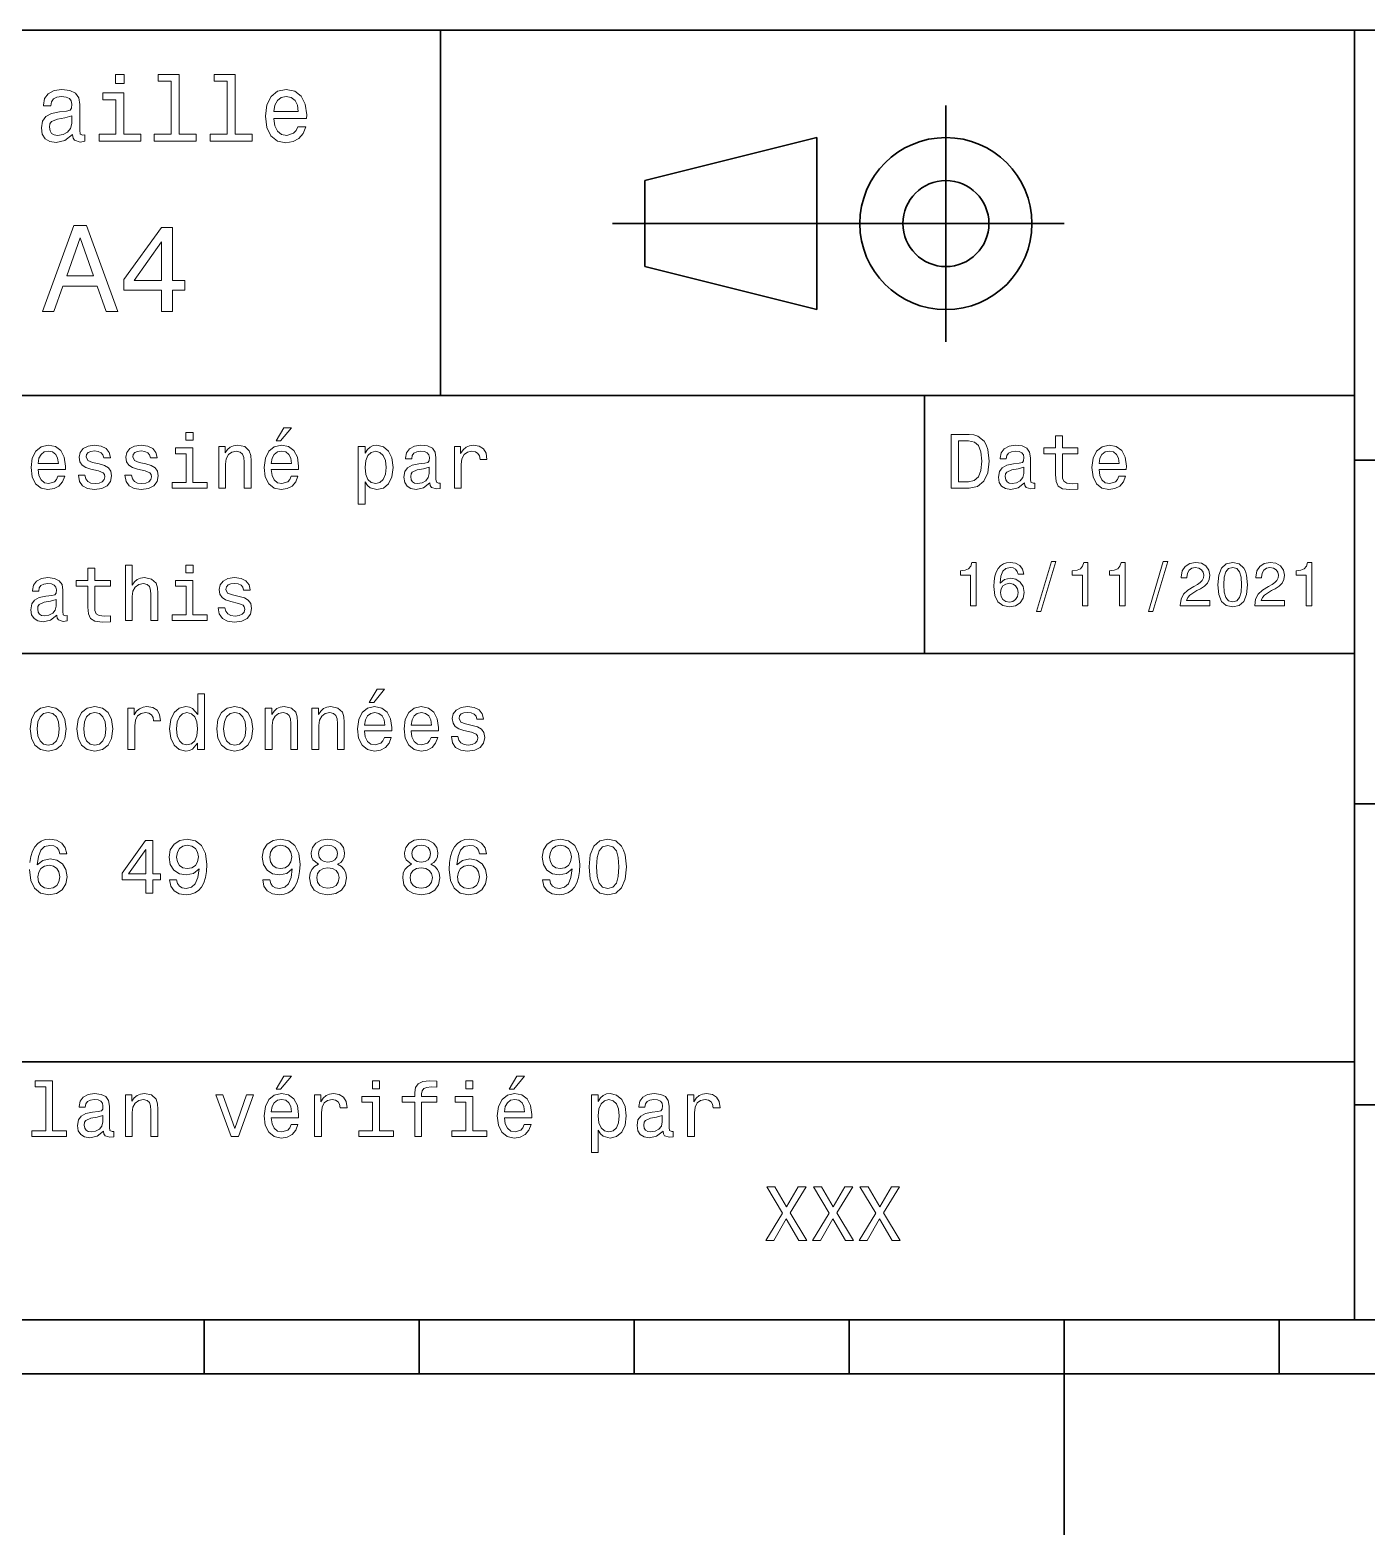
# Model space of a CAD drawing. Extents: x 0 to 297, y 0 to 210.
# Drawn here: x 100.4 to 162.6, y 0 to 70 of the extents above; entities that cross this region are included whole.
import ezdxf

# ---------------------------------------------------------------- set-up
doc = ezdxf.new("R2010")
doc.units = 0

msp = doc.modelspace()

# ---------------------------------------------------------------- linework, layer by layer
at = {"color": 7, "lineweight": 35}
for p, q in [((97, 70), (287, 70)), ((162, 10), (162, 70)), ((127.5, 61), (148.5, 61)), ((97, 53), (162, 53)), ((162, 50), (287, 50)), ((97, 41), (162, 41)), ((162, 34), (287, 34)), ((97, 22), (162, 22)), ((162, 20), (287, 20)), ((10, 10), (287, 10)), ((97, 10), (287, 10)), ((98.5, 7.5), (198.5, 7.5))]:
    msp.add_line(p, q, dxfattribs=at)
at = {"color": 7, "lineweight": 35, "ltscale": 0.425}
msp.add_line((119.5, 53), (119.5, 70), dxfattribs=at)
at = {"color": 7, "lineweight": 35, "ltscale": 0.275}
msp.add_line((143, 55.5), (143, 66.5), dxfattribs=at)
at = {"color": 7, "lineweight": 35, "ltscale": 0.206155}
for p, q in [((129, 63), (137, 65)), ((137, 57), (129, 59))]:
    msp.add_line(p, q, dxfattribs=at)
at = {"color": 7, "lineweight": 35, "ltscale": 0.2}
msp.add_line((137, 65), (137, 57), dxfattribs=at)
at = {"color": 7, "lineweight": 35, "ltscale": 0.1}
msp.add_line((129, 59), (129, 63), dxfattribs=at)
at = {"color": 7, "lineweight": 35, "ltscale": 0.3}
msp.add_line((142, 41), (142, 53), dxfattribs=at)
at = {"color": 7, "lineweight": 35, "ltscale": 0.0625}
for p, q in [((108.5, 10), (108.5, 7.5)), ((118.5, 10), (118.5, 7.5)), ((128.5, 10), (128.5, 7.5)), ((138.5, 10), (138.5, 7.5)), ((158.5, 10), (158.5, 7.5))]:
    msp.add_line(p, q, dxfattribs=at)
at = {"color": 7, "lineweight": 35, "ltscale": 0.25}
msp.add_line((148.5, 10), (148.5, 0), dxfattribs=at)
at = {"color": 7, "lineweight": 13}
for points in [[(104.786743, 67.940918), (104.384727, 67.940918), (104.384727, 67.508644), (104.786743, 67.508644)], [(106.969742, 67.621033), (106.969742, 65.157059), (106.187317, 65.157059), (106.187317, 64.837173), (108.128242, 64.837173), (108.128242, 65.157059), (107.350143, 65.157059), (107.350143, 67.940918), (106.373199, 67.940918), (106.373199, 67.621033)], [(109.572044, 67.621033), (109.572044, 65.157059), (108.789627, 65.157059), (108.789627, 64.837173), (110.730545, 64.837173), (110.730545, 65.157059), (109.952454, 65.157059), (109.952454, 67.940918), (108.975502, 67.940918), (108.975502, 67.621033)], [(102.387611, 65.139771), (102.387611, 65.126801), (102.409225, 64.979828), (102.47406, 64.876076), (102.746399, 64.793945), (102.958214, 64.828529), (102.958214, 65.122475), (102.867432, 65.109505), (102.746399, 65.165703), (102.724785, 65.338615), (102.724785, 66.540344), (102.672913, 66.84726), (102.521614, 67.0634), (102.257927, 67.193085), (101.886169, 67.240631), (101.523056, 67.188759), (101.255043, 67.041786), (101.086456, 66.812675), (101.030258, 66.510086), (101.030258, 66.484146), (101.371758, 66.484146), (101.402016, 66.665703), (101.497116, 66.795387), (101.65274, 66.873199), (101.873199, 66.903458), (102.085014, 66.881844), (102.236313, 66.817001), (102.327087, 66.704605), (102.357346, 66.548988), (102.340057, 66.367432), (102.270897, 66.276657), (102.097984, 66.233429), (101.773773, 66.198845), (101.402016, 66.121033), (101.138329, 65.982704), (100.982712, 65.766571), (100.935158, 65.446686), (100.978386, 65.161385), (101.112389, 64.949562), (101.328529, 64.815559), (101.626801, 64.768013), (102.028816, 64.858788)], [(111.750717, 65.887604), (113.272339, 65.887604), (113.276657, 66.064842), (113.207497, 66.561958), (113.017288, 66.933716), (112.714699, 67.158501), (112.312683, 67.240631), (111.919312, 67.154175), (111.616714, 66.912102), (111.422188, 66.51873), (111.353027, 66), (111.41787, 65.4683), (111.612396, 65.079247), (111.91066, 64.837173), (112.299713, 64.755043), (112.636887, 64.811234), (112.913544, 64.958214), (113.116714, 65.191643), (113.233429, 65.502876), (112.857346, 65.502876), (112.779541, 65.329971), (112.667145, 65.200287), (112.34726, 65.096542), (112.100868, 65.144089), (111.914986, 65.295387), (111.793945, 65.541786), (111.750717, 65.874634)], [(104.773773, 65.157059), (104.773773, 67.080688), (103.796829, 67.080688), (103.796829, 66.756485), (104.393372, 66.756485), (104.393372, 65.157059), (103.615273, 65.157059), (103.615273, 64.837173), (105.560516, 64.837173), (105.560516, 65.157059)], [(111.750717, 66.207489), (111.798271, 66.50576), (111.914986, 66.726219), (112.092216, 66.860229), (112.325653, 66.907776), (112.554756, 66.860229), (112.731987, 66.726219), (112.840057, 66.50576), (112.878967, 66.207489)], [(102.344383, 65.649857), (102.292511, 65.425072), (102.154182, 65.252159), (101.946686, 65.139771), (101.691643, 65.100861), (101.527374, 65.122475), (101.41066, 65.191643), (101.337173, 65.312675), (101.315559, 65.481262), (101.332855, 65.632561), (101.402016, 65.740631), (101.678673, 65.861671), (102.028816, 65.913544), (102.344383, 66.017288)], [(100.982712, 56.9049), (101.51297, 56.9049), (101.933716, 58.080692), (103.530258, 58.080692), (103.951012, 56.9049), (104.492798, 56.9049), (103.028816, 60.910664), (102.440926, 60.910664)], [(102.118156, 58.570606), (102.734871, 60.334293), (103.351585, 58.570606)], [(106.521614, 56.9049), (107.040344, 56.9049), (107.040344, 57.896255), (107.610954, 57.896255), (107.610954, 58.357349), (107.040344, 58.357349), (107.040344, 60.818443), (106.515854, 60.818443), (104.763687, 58.403458), (104.763687, 57.896255), (106.521614, 57.896255)], [(105.247841, 58.357349), (106.521614, 60.149857), (106.521614, 58.357349)], [(107.992798, 51.27702), (107.657784, 51.27702), (107.657784, 50.916786), (107.992798, 50.916786)], [(111.84726, 50.88797), (112.059799, 50.88797), (112.560516, 51.500362), (112.207489, 51.500362)], [(144.080688, 51.190563), (143.248566, 51.190563), (143.248566, 48.690563), (144.080688, 48.690563), (144.473343, 48.769814), (144.765137, 49.011169), (144.945251, 49.40382), (145.010086, 49.940563), (144.952454, 50.488113), (144.880402, 50.70425), (144.779541, 50.877163), (144.487747, 51.111313), (144.296829, 51.168949)], [(148.100861, 50.289986), (148.100861, 49.320965), (148.122482, 49.007565), (148.223343, 48.791428), (148.425079, 48.665348), (148.767288, 48.62212), (149.141937, 48.640129), (149.141937, 48.913906), (148.868149, 48.892292), (148.619598, 48.921112), (148.486313, 49.011169), (148.42868, 49.162464), (148.417862, 49.375), (148.417862, 50.289986), (149.141937, 50.289986), (149.141937, 50.560158), (148.417862, 50.560158), (148.417862, 51.125721), (148.100861, 51.125721), (148.100861, 50.560158), (147.553314, 50.560158), (147.553314, 50.289986)], [(100.784584, 49.565922), (102.052597, 49.565922), (102.056198, 49.713619), (101.998558, 50.127884), (101.840057, 50.437683), (101.587898, 50.625), (101.252884, 50.693443), (100.925072, 50.621399), (100.672913, 50.41967), (100.510803, 50.091862), (100.453171, 49.659584), (100.507202, 49.216499), (100.669312, 48.892292), (100.91787, 48.690563), (101.242073, 48.62212), (101.523056, 48.668949), (101.753601, 48.791428), (101.922913, 48.98595), (102.020172, 49.245319), (101.706772, 49.245319), (101.64193, 49.101227), (101.548271, 48.993156), (101.2817, 48.9067), (101.07637, 48.946327), (100.921471, 49.072407), (100.820602, 49.27774), (100.784584, 49.555115)], [(100.784584, 49.832493), (100.824211, 50.081055), (100.921471, 50.264771), (101.069168, 50.376442), (101.263687, 50.416069), (101.454613, 50.376442), (101.602303, 50.264771), (101.69236, 50.081055), (101.724785, 49.832493)], [(103.623199, 49.818085), (103.317001, 49.890129), (103.090057, 49.972984), (103.014412, 50.142292), (103.036026, 50.261169), (103.111671, 50.347622), (103.234146, 50.401657), (103.41066, 50.423271), (103.579971, 50.401657), (103.713257, 50.336815), (103.799713, 50.239555), (103.835732, 50.109871), (104.145531, 50.109871), (104.145531, 50.117077), (104.091499, 50.351227), (103.943802, 50.534943), (103.713257, 50.650219), (103.41066, 50.693443), (103.104469, 50.650219), (102.881126, 50.531342), (102.740631, 50.354828), (102.697403, 50.131485), (102.729828, 49.915348), (102.830688, 49.76405), (102.996399, 49.655983), (103.237755, 49.580334), (103.590775, 49.493877), (103.806915, 49.40382), (103.864555, 49.331772), (103.886169, 49.223705), (103.853745, 49.09042), (103.767288, 48.989555), (103.626801, 48.924713), (103.439484, 48.903099), (103.241356, 48.924713), (103.09726, 49.000362), (103, 49.122841), (102.960373, 49.292149), (102.654175, 49.292149), (102.704613, 49.003963), (102.852303, 48.795029), (103.086456, 48.668949), (103.41066, 48.62212), (103.749283, 48.668949), (103.997841, 48.795029), (104.149139, 48.996758), (104.203171, 49.259727), (104.163544, 49.486671), (104.051872, 49.641571), (103.868156, 49.742435)], [(105.791786, 49.818085), (105.485588, 49.890129), (105.258644, 49.972984), (105.182999, 50.142292), (105.204613, 50.261169), (105.280258, 50.347622), (105.40274, 50.401657), (105.579254, 50.423271), (105.748558, 50.401657), (105.881844, 50.336815), (105.9683, 50.239555), (106.004326, 50.109871), (106.314117, 50.109871), (106.314117, 50.117077), (106.260086, 50.351227), (106.112396, 50.534943), (105.881844, 50.650219), (105.579254, 50.693443), (105.273056, 50.650219), (105.049713, 50.531342), (104.909225, 50.354828), (104.865997, 50.131485), (104.898415, 49.915348), (104.999283, 49.76405), (105.164986, 49.655983), (105.406342, 49.580334), (105.759369, 49.493877), (105.975502, 49.40382), (106.033142, 49.331772), (106.054756, 49.223705), (106.022339, 49.09042), (105.935883, 48.989555), (105.795387, 48.924713), (105.60807, 48.903099), (105.409943, 48.924713), (105.265854, 49.000362), (105.168587, 49.122841), (105.12896, 49.292149), (104.822769, 49.292149), (104.873199, 49.003963), (105.020897, 48.795029), (105.255043, 48.668949), (105.579254, 48.62212), (105.91787, 48.668949), (106.166428, 48.795029), (106.317726, 48.996758), (106.371758, 49.259727), (106.33213, 49.486671), (106.220459, 49.641571), (106.036743, 49.742435)], [(107.981987, 48.957134), (107.981987, 50.560158), (107.16787, 50.560158), (107.16787, 50.289986), (107.664986, 50.289986), (107.664986, 48.957134), (107.016571, 48.957134), (107.016571, 48.690563), (108.637611, 48.690563), (108.637611, 48.957134)], [(109.181557, 48.690563), (109.498558, 48.690563), (109.498558, 49.807278), (109.530983, 50.063042), (109.635445, 50.250362), (109.797546, 50.365635), (110.013687, 50.408863), (110.1866, 50.372841), (110.29467, 50.275578), (110.348701, 50.113472), (110.366714, 49.897335), (110.366714, 48.690563), (110.683716, 48.690563), (110.683716, 49.962177), (110.669312, 50.217941), (110.604469, 50.430477), (110.39193, 50.625), (110.060516, 50.693443), (109.876801, 50.668228), (109.721901, 50.599785), (109.588615, 50.484512), (109.484146, 50.329613), (109.484146, 50.625), (109.181557, 50.625)], [(111.627518, 49.565922), (112.895531, 49.565922), (112.899132, 49.713619), (112.841499, 50.127884), (112.682999, 50.437683), (112.430832, 50.625), (112.095825, 50.693443), (111.768013, 50.621399), (111.515854, 50.41967), (111.353745, 50.091862), (111.296112, 49.659584), (111.350143, 49.216499), (111.512245, 48.892292), (111.760803, 48.690563), (112.085014, 48.62212), (112.365997, 48.668949), (112.596542, 48.791428), (112.765854, 48.98595), (112.863113, 49.245319), (112.549713, 49.245319), (112.484871, 49.101227), (112.391212, 48.993156), (112.124641, 48.9067), (111.919312, 48.946327), (111.764412, 49.072407), (111.663544, 49.27774), (111.627518, 49.555115)], [(111.627518, 49.832493), (111.667145, 50.081055), (111.764412, 50.264771), (111.912102, 50.376442), (112.106628, 50.416069), (112.297546, 50.376442), (112.445244, 50.264771), (112.535301, 50.081055), (112.567726, 49.832493)], [(115.986313, 50.326012), (115.986313, 50.625), (115.669312, 50.625), (115.669312, 47.941284), (115.986313, 47.941284), (115.986313, 48.98595), (116.097984, 48.816643), (116.22406, 48.704971), (116.541069, 48.62212), (116.843658, 48.690563), (117.081413, 48.895893), (117.236313, 49.2201), (117.293945, 49.659584), (117.236313, 50.095463), (117.081413, 50.41967), (116.843658, 50.621399), (116.541069, 50.693443), (116.368156, 50.671829), (116.220459, 50.603386), (116.094383, 50.488113)], [(116.48703, 48.9067), (116.274498, 48.953533), (116.119598, 49.097622), (116.022339, 49.331772), (115.989914, 49.659584), (116.022339, 49.983791), (116.119598, 50.217941), (116.274498, 50.358429), (116.48703, 50.408863), (116.681557, 50.358429), (116.836456, 50.21434), (116.933716, 49.98019), (116.969742, 49.659584), (116.933716, 49.335377), (116.836456, 49.097622), (116.681557, 48.953533)], [(119.005043, 48.942726), (119.005043, 48.931919), (119.023056, 48.809441), (119.077087, 48.722984), (119.304031, 48.654541), (119.480545, 48.683357), (119.480545, 48.928314), (119.4049, 48.917507), (119.304031, 48.96434), (119.286026, 49.108429), (119.286026, 50.109871), (119.242798, 50.365635), (119.116714, 50.54575), (118.896973, 50.65382), (118.587173, 50.693443), (118.284584, 50.650219), (118.061241, 50.52774), (117.920746, 50.336815), (117.873917, 50.084656), (117.873917, 50.063042), (118.158501, 50.063042), (118.183716, 50.21434), (118.26297, 50.322407), (118.392654, 50.387249), (118.57637, 50.412464), (118.752884, 50.394455), (118.878967, 50.34042), (118.954613, 50.246758), (118.979828, 50.117077), (118.965416, 49.965778), (118.907784, 49.890129), (118.763687, 49.854107), (118.493515, 49.825291), (118.183716, 49.760448), (117.963974, 49.645176), (117.834297, 49.465057), (117.79467, 49.19849), (117.830688, 48.960735), (117.942368, 48.784222), (118.122482, 48.67255), (118.37104, 48.632927), (118.706055, 48.708576)], [(120.143372, 48.690563), (120.460373, 48.690563), (120.460373, 49.796471), (120.492798, 50.063042), (120.590057, 50.253963), (120.748558, 50.369236), (120.961098, 50.408863), (121.119598, 50.383648), (121.238472, 50.3116), (121.310516, 50.189121), (121.335739, 50.023415), (121.656342, 50.023415), (121.613113, 50.315205), (121.49424, 50.524136), (121.296112, 50.650219), (121.02594, 50.693443), (120.842224, 50.664627), (120.683716, 50.592579), (120.543228, 50.4701), (120.431557, 50.304398), (120.431557, 50.625), (120.143372, 50.625)], [(144.055481, 50.891571), (144.329254, 50.837536), (144.516571, 50.671829), (144.628235, 50.376442), (144.664261, 49.940563), (144.624634, 49.519093), (144.51297, 49.223705), (144.322052, 49.047192), (144.055481, 48.989555), (143.583572, 48.989555), (143.583572, 50.891571)], [(146.656342, 48.942726), (146.656342, 48.931919), (146.674347, 48.809441), (146.728394, 48.722984), (146.955338, 48.654541), (147.131851, 48.683357), (147.131851, 48.928314), (147.056198, 48.917507), (146.955338, 48.96434), (146.937317, 49.108429), (146.937317, 50.109871), (146.894089, 50.365635), (146.768005, 50.54575), (146.548264, 50.65382), (146.23848, 50.693443), (145.935883, 50.650219), (145.71254, 50.52774), (145.572052, 50.336815), (145.525223, 50.084656), (145.525223, 50.063042), (145.809799, 50.063042), (145.835022, 50.21434), (145.914261, 50.322407), (146.043945, 50.387249), (146.227661, 50.412464), (146.404175, 50.394455), (146.530258, 50.34042), (146.605911, 50.246758), (146.631119, 50.117077), (146.616714, 49.965778), (146.559082, 49.890129), (146.414978, 49.854107), (146.144806, 49.825291), (145.835022, 49.760448), (145.61528, 49.645176), (145.485596, 49.465057), (145.445969, 49.19849), (145.481995, 48.960735), (145.593658, 48.784222), (145.773773, 48.67255), (146.022339, 48.632927), (146.357346, 48.708576)], [(150.121765, 49.565922), (151.389771, 49.565922), (151.393372, 49.713619), (151.335739, 50.127884), (151.177231, 50.437683), (150.925079, 50.625), (150.590057, 50.693443), (150.262253, 50.621399), (150.010086, 50.41967), (149.847977, 50.091862), (149.790344, 49.659584), (149.844376, 49.216499), (150.006485, 48.892292), (150.255051, 48.690563), (150.579254, 48.62212), (150.860229, 48.668949), (151.090775, 48.791428), (151.260086, 48.98595), (151.357346, 49.245319), (151.043945, 49.245319), (150.979111, 49.101227), (150.885452, 48.993156), (150.618881, 48.9067), (150.413544, 48.946327), (150.258652, 49.072407), (150.157776, 49.27774), (150.121765, 49.555115)], [(150.121765, 49.832493), (150.161377, 50.081055), (150.258652, 50.264771), (150.406342, 50.376442), (150.600861, 50.416069), (150.791794, 50.376442), (150.939484, 50.264771), (151.029541, 50.081055), (151.061966, 49.832493)], [(118.969025, 49.367798), (118.925797, 49.180477), (118.810516, 49.036385), (118.637611, 48.942726), (118.425072, 48.910305), (118.288185, 48.928314), (118.190926, 48.98595), (118.129684, 49.086815), (118.111671, 49.227306), (118.126083, 49.353386), (118.183716, 49.443443), (118.414268, 49.544312), (118.706055, 49.587536), (118.969025, 49.673992)], [(146.620316, 49.367798), (146.577087, 49.180477), (146.461823, 49.036385), (146.28891, 48.942726), (146.07637, 48.910305), (145.939484, 48.928314), (145.842224, 48.98595), (145.780975, 49.086815), (145.76297, 49.227306), (145.777374, 49.353386), (145.835022, 49.443443), (146.065567, 49.544312), (146.357346, 49.587536), (146.620316, 49.673992)], [(103.100861, 44.130402), (103.100861, 43.161381), (103.122482, 42.84798), (103.223343, 42.631844), (103.425072, 42.505764), (103.767288, 42.462536), (104.14193, 42.480545), (104.14193, 42.754322), (103.868156, 42.732708), (103.619598, 42.761528), (103.486313, 42.851585), (103.428673, 43.00288), (103.41787, 43.215416), (103.41787, 44.130402), (104.14193, 44.130402), (104.14193, 44.400574), (103.41787, 44.400574), (103.41787, 44.966137), (103.100861, 44.966137), (103.100861, 44.400574), (102.553314, 44.400574), (102.553314, 44.130402)], [(104.844383, 42.530979), (105.161385, 42.530979), (105.161385, 43.647694), (105.193802, 43.903458), (105.298271, 44.090778), (105.460373, 44.206051), (105.676514, 44.249279), (105.849426, 44.213257), (105.957497, 44.115993), (106.011528, 43.953888), (106.029541, 43.737751), (106.029541, 42.530979), (106.346542, 42.530979), (106.346542, 43.802593), (106.33213, 44.058357), (106.267288, 44.270893), (106.054756, 44.465416), (105.723343, 44.533859), (105.543228, 44.508644), (105.388329, 44.440201), (105.258644, 44.33213), (105.161385, 44.184437), (105.161385, 45.117435), (104.844383, 45.117435)], [(107.992798, 45.117435), (107.657784, 45.117435), (107.657784, 44.757202), (107.992798, 44.757202)], [(144.14122, 43.224785), (144.403458, 43.224785), (144.403458, 45.239193), (144.207504, 45.239193), (144.155624, 45.0634), (144.05188, 44.945248), (143.893372, 44.876083), (143.674362, 44.853027), (143.674362, 44.648415), (144.14122, 44.648415)], [(146.619598, 44.685879), (146.56485, 44.919308), (146.438049, 45.09222), (146.242081, 45.201729), (145.98848, 45.239193), (145.818451, 45.219021), (145.671478, 45.164265), (145.541794, 45.074928), (145.432281, 44.948128), (145.345825, 44.789627), (145.282425, 44.596542), (145.242081, 44.368877), (145.230545, 44.112392), (145.276657, 43.703171), (145.417877, 43.406342), (145.645538, 43.227665), (145.956772, 43.167149), (146.236313, 43.219021), (146.44957, 43.354469), (146.587906, 43.567726), (146.636887, 43.838619), (146.587906, 44.112392), (146.455338, 44.322769), (146.250732, 44.455334), (145.997116, 44.501442), (145.723343, 44.443806), (145.518738, 44.279541), (145.561966, 44.596542), (145.65419, 44.824207), (145.795395, 44.959656), (145.991364, 45.005764), (146.135452, 44.982712), (146.244965, 44.922192), (146.317001, 44.821327), (146.354477, 44.685879)], [(147.213257, 42.956772), (147.412109, 42.956772), (148.109512, 45.279541), (147.907791, 45.279541)], [(149.345825, 43.224785), (149.608078, 43.224785), (149.608078, 45.239193), (149.412109, 45.239193), (149.360229, 45.0634), (149.256485, 44.945248), (149.097992, 44.876083), (148.878967, 44.853027), (148.878967, 44.648415), (149.345825, 44.648415)], [(151.080688, 43.224785), (151.342941, 43.224785), (151.342941, 45.239193), (151.146973, 45.239193), (151.095108, 45.0634), (150.991364, 44.945248), (150.832855, 44.876083), (150.613831, 44.853027), (150.613831, 44.648415), (151.080688, 44.648415)], [(152.417877, 42.956772), (152.616714, 42.956772), (153.314133, 45.279541), (153.112396, 45.279541)], [(153.899139, 43.224785), (155.273773, 43.224785), (155.273773, 43.472622), (154.187317, 43.472622), (154.247849, 43.60807), (154.351593, 43.720463), (154.671478, 43.925072), (154.841507, 44.011528), (155.031708, 44.135448), (155.167145, 44.279541), (155.244965, 44.44957), (155.273773, 44.642651), (155.224792, 44.884727), (155.08934, 45.074928), (154.881851, 45.195965), (154.613831, 45.239193), (154.337173, 45.190201), (154.126801, 45.054756), (153.991364, 44.838619), (153.945251, 44.553314), (153.945251, 44.51297), (154.207504, 44.51297), (154.207504, 44.536022), (154.233429, 44.731991), (154.311249, 44.876083), (154.435165, 44.9683), (154.599426, 45), (154.766571, 44.971184), (154.890488, 44.899136), (154.971191, 44.786743), (155, 44.645535), (154.979828, 44.51297), (154.925079, 44.400578), (154.832855, 44.302593), (154.706055, 44.216141), (154.536026, 44.12392), (154.253601, 43.945248), (154.054764, 43.755043), (153.9366, 43.524498), (153.899139, 43.233429)], [(155.642654, 44.201729), (155.685883, 43.749279), (155.821335, 43.426514), (156.037476, 43.230549), (156.337173, 43.167149), (156.634003, 43.230549), (156.850143, 43.426514), (156.982712, 43.749279), (157.028824, 44.201729), (156.982712, 44.651299), (156.927963, 44.829971), (156.850143, 44.976948), (156.634003, 45.172913), (156.337173, 45.239193), (156.037476, 45.172913), (155.821335, 44.974064), (155.685883, 44.651299)], [(155.919312, 44.201729), (155.942368, 44.550434), (156.01442, 44.801155), (156.144104, 44.948128), (156.337173, 45), (156.527374, 44.948128), (156.657059, 44.801155), (156.729111, 44.550434), (156.752167, 44.201729), (156.729111, 43.850143), (156.657059, 43.599426), (156.527374, 43.45245), (156.337173, 43.403458), (156.144104, 43.45245), (156.01442, 43.599426), (155.942368, 43.850143)], [(157.368881, 43.224785), (158.743515, 43.224785), (158.743515, 43.472622), (157.657059, 43.472622), (157.71759, 43.60807), (157.821335, 43.720463), (158.14122, 43.925072), (158.311249, 44.011528), (158.50145, 44.135448), (158.636887, 44.279541), (158.714706, 44.44957), (158.743515, 44.642651), (158.694534, 44.884727), (158.559082, 45.074928), (158.351593, 45.195965), (158.083572, 45.239193), (157.806915, 45.190201), (157.596542, 45.054756), (157.461105, 44.838619), (157.414993, 44.553314), (157.414993, 44.51297), (157.677231, 44.51297), (157.677231, 44.536022), (157.703171, 44.731991), (157.780991, 44.876083), (157.904907, 44.9683), (158.069168, 45), (158.236313, 44.971184), (158.360229, 44.899136), (158.440918, 44.786743), (158.469742, 44.645535), (158.44957, 44.51297), (158.394821, 44.400578), (158.302597, 44.302593), (158.175797, 44.216141), (158.005768, 44.12392), (157.723343, 43.945248), (157.524506, 43.755043), (157.406342, 43.524498), (157.368881, 43.233429)], [(159.755051, 43.224785), (160.017288, 43.224785), (160.017288, 45.239193), (159.821335, 45.239193), (159.769455, 45.0634), (159.66571, 44.945248), (159.507202, 44.876083), (159.288193, 44.853027), (159.288193, 44.648415), (159.755051, 44.648415)], [(101.656342, 42.783142), (101.656342, 42.772335), (101.674355, 42.649857), (101.728386, 42.5634), (101.95533, 42.494957), (102.131844, 42.523773), (102.131844, 42.76873), (102.056198, 42.757923), (101.95533, 42.804756), (101.937317, 42.948845), (101.937317, 43.950287), (101.894089, 44.206051), (101.768013, 44.386166), (101.548271, 44.494236), (101.238472, 44.533859), (100.935883, 44.490635), (100.71254, 44.368156), (100.572044, 44.177231), (100.525215, 43.925072), (100.525215, 43.903458), (100.809799, 43.903458), (100.835014, 44.054756), (100.914268, 44.162823), (101.043945, 44.227665), (101.227669, 44.25288), (101.404175, 44.234871), (101.530258, 44.180836), (101.605911, 44.087173), (101.631126, 43.957493), (101.616714, 43.806194), (101.559074, 43.730545), (101.414986, 43.694523), (101.144814, 43.665707), (100.835014, 43.600864), (100.615273, 43.485592), (100.485588, 43.305473), (100.445969, 43.038906), (100.481987, 42.801151), (100.593658, 42.624638), (100.773773, 42.512966), (101.022331, 42.473343), (101.357346, 42.548992)], [(107.981987, 42.79755), (107.981987, 44.400574), (107.16787, 44.400574), (107.16787, 44.130402), (107.664986, 44.130402), (107.664986, 42.79755), (107.016571, 42.79755), (107.016571, 42.530979), (108.637611, 42.530979), (108.637611, 42.79755)], [(110.12896, 43.658501), (109.822769, 43.730545), (109.595825, 43.8134), (109.520172, 43.982708), (109.541786, 44.101585), (109.617432, 44.188038), (109.739914, 44.242073), (109.916428, 44.263687), (110.085732, 44.242073), (110.219017, 44.177231), (110.305473, 44.079971), (110.341499, 43.950287), (110.651299, 43.950287), (110.651299, 43.957493), (110.59726, 44.191643), (110.44957, 44.375359), (110.219017, 44.490635), (109.916428, 44.533859), (109.610229, 44.490635), (109.386887, 44.371758), (109.246399, 44.195244), (109.203171, 43.971901), (109.235588, 43.755764), (109.336456, 43.604465), (109.502159, 43.496399), (109.743515, 43.42075), (110.096542, 43.334293), (110.312683, 43.244236), (110.370316, 43.172188), (110.39193, 43.064121), (110.359512, 42.930836), (110.273056, 42.829971), (110.132568, 42.765129), (109.945244, 42.743515), (109.747116, 42.765129), (109.603027, 42.840778), (109.505768, 42.963257), (109.466141, 43.132565), (109.159943, 43.132565), (109.210373, 42.844379), (109.35807, 42.635445), (109.592216, 42.509365), (109.916428, 42.462536), (110.255043, 42.509365), (110.503601, 42.635445), (110.6549, 42.837173), (110.708931, 43.100143), (110.669312, 43.327087), (110.55764, 43.481987), (110.373917, 43.582851)], [(146.357361, 43.835735), (146.325653, 43.654179), (146.244965, 43.51585), (146.11528, 43.423634), (145.953888, 43.394814), (145.783859, 43.423634), (145.65419, 43.51297), (145.570602, 43.651299), (145.544678, 43.832855), (145.573486, 44.011528), (145.65419, 44.146976), (145.786743, 44.233429), (145.965424, 44.265129), (146.121048, 44.233429), (146.244965, 44.149857), (146.325653, 44.014412)], [(101.620316, 43.208214), (101.577087, 43.020893), (101.461815, 42.876801), (101.288902, 42.783142), (101.07637, 42.750721), (100.939484, 42.76873), (100.842216, 42.826366), (100.780983, 42.927231), (100.76297, 43.067722), (100.777374, 43.193802), (100.835014, 43.283859), (101.065559, 43.384727), (101.357346, 43.427952), (101.620316, 43.514408)], [(116.184441, 38.728386), (116.396973, 38.728386), (116.897697, 39.340778), (116.54467, 39.340778)], [(100.413544, 37.496399), (100.471184, 37.056915), (100.636887, 36.732708), (100.899857, 36.530979), (101.252884, 36.462536), (101.602303, 36.530979), (101.865273, 36.729107), (102.030983, 37.053314), (102.092216, 37.496399), (102.030983, 37.935879), (101.865273, 38.263687), (101.602303, 38.461815), (101.252884, 38.533859), (100.899857, 38.461815), (100.636887, 38.260086), (100.471184, 37.935879)], [(102.58213, 37.496399), (102.639771, 37.056915), (102.805473, 36.732708), (103.068443, 36.530979), (103.421471, 36.462536), (103.770897, 36.530979), (104.033859, 36.729107), (104.19957, 37.053314), (104.260803, 37.496399), (104.19957, 37.935879), (104.033859, 38.263687), (103.770897, 38.461815), (103.421471, 38.533859), (103.068443, 38.461815), (102.805473, 38.260086), (102.639771, 37.935879)], [(104.963257, 36.530979), (105.280258, 36.530979), (105.280258, 37.636887), (105.312683, 37.903458), (105.409943, 38.094379), (105.568443, 38.209652), (105.780983, 38.249279), (105.939484, 38.224064), (106.058357, 38.152016), (106.130402, 38.029537), (106.155617, 37.863831), (106.476227, 37.863831), (106.432999, 38.155621), (106.314117, 38.364552), (106.115997, 38.490635), (105.845825, 38.533859), (105.662102, 38.505043), (105.503601, 38.432995), (105.363113, 38.310516), (105.251442, 38.144814), (105.251442, 38.465416), (104.963257, 38.465416)], [(108.201729, 36.829971), (108.201729, 36.530979), (108.51873, 36.530979), (108.51873, 39.117435), (108.20533, 39.117435), (108.20533, 38.170029), (107.963974, 38.443802), (107.816284, 38.508644), (107.646973, 38.533859), (107.340775, 38.461815), (107.103027, 38.260086), (106.948128, 37.935879), (106.894089, 37.5), (106.948128, 37.064121), (107.103027, 36.736309), (107.340775, 36.530979), (107.646973, 36.462536), (107.816284, 36.487751), (107.967575, 36.552593)], [(109.087898, 37.496399), (109.145531, 37.056915), (109.311241, 36.732708), (109.574203, 36.530979), (109.927231, 36.462536), (110.276657, 36.530979), (110.539627, 36.729107), (110.70533, 37.053314), (110.766571, 37.496399), (110.70533, 37.935879), (110.539627, 38.263687), (110.276657, 38.461815), (109.927231, 38.533859), (109.574203, 38.461815), (109.311241, 38.260086), (109.145531, 37.935879)], [(111.350143, 36.530979), (111.667145, 36.530979), (111.667145, 37.647694), (111.69957, 37.903458), (111.804031, 38.090778), (111.966141, 38.206051), (112.182274, 38.249279), (112.355186, 38.213257), (112.463257, 38.115993), (112.517288, 37.953888), (112.535301, 37.737751), (112.535301, 36.530979), (112.852303, 36.530979), (112.852303, 37.802593), (112.837898, 38.058357), (112.773056, 38.270893), (112.560516, 38.465416), (112.229103, 38.533859), (112.045387, 38.508644), (111.890488, 38.440201), (111.757202, 38.324928), (111.65274, 38.170029), (111.65274, 38.465416), (111.350143, 38.465416)], [(113.51873, 36.530979), (113.835732, 36.530979), (113.835732, 37.647694), (113.868156, 37.903458), (113.972626, 38.090778), (114.134727, 38.206051), (114.350861, 38.249279), (114.523773, 38.213257), (114.631844, 38.115993), (114.685883, 37.953888), (114.703888, 37.737751), (114.703888, 36.530979), (115.020889, 36.530979), (115.020889, 37.802593), (115.006485, 38.058357), (114.941643, 38.270893), (114.729111, 38.465416), (114.39769, 38.533859), (114.213974, 38.508644), (114.059082, 38.440201), (113.925789, 38.324928), (113.821327, 38.170029), (113.821327, 38.465416), (113.51873, 38.465416)], [(115.964699, 37.406338), (117.232712, 37.406338), (117.236313, 37.554035), (117.178673, 37.9683), (117.020172, 38.278099), (116.768013, 38.465416), (116.432999, 38.533859), (116.105186, 38.461815), (115.853027, 38.260086), (115.690918, 37.932278), (115.633286, 37.5), (115.687317, 37.056915), (115.849426, 36.732708), (116.097984, 36.530979), (116.422188, 36.462536), (116.703171, 36.509365), (116.933716, 36.631844), (117.103027, 36.826366), (117.200287, 37.085735), (116.886887, 37.085735), (116.822044, 36.941643), (116.728386, 36.833572), (116.461815, 36.747116), (116.256485, 36.786743), (116.101585, 36.912823), (116.000717, 37.118156), (115.964699, 37.395531)], [(118.133286, 37.406338), (119.401299, 37.406338), (119.4049, 37.554035), (119.34726, 37.9683), (119.188766, 38.278099), (118.9366, 38.465416), (118.601585, 38.533859), (118.273773, 38.461815), (118.021614, 38.260086), (117.859512, 37.932278), (117.801872, 37.5), (117.855911, 37.056915), (118.018013, 36.732708), (118.266571, 36.530979), (118.590775, 36.462536), (118.871758, 36.509365), (119.10231, 36.631844), (119.271614, 36.826366), (119.368881, 37.085735), (119.055481, 37.085735), (118.990631, 36.941643), (118.896973, 36.833572), (118.630402, 36.747116), (118.425072, 36.786743), (118.270172, 36.912823), (118.169312, 37.118156), (118.133286, 37.395531)], [(120.971901, 37.658501), (120.66571, 37.730545), (120.438766, 37.8134), (120.363113, 37.982708), (120.384727, 38.101585), (120.460373, 38.188038), (120.582855, 38.242073), (120.759369, 38.263687), (120.92868, 38.242073), (121.061966, 38.177231), (121.148415, 38.079971), (121.184441, 37.950287), (121.49424, 37.950287), (121.49424, 37.957493), (121.440201, 38.191643), (121.292511, 38.375359), (121.061966, 38.490635), (120.759369, 38.533859), (120.453171, 38.490635), (120.229828, 38.371758), (120.08934, 38.195244), (120.046112, 37.971901), (120.078529, 37.755764), (120.179398, 37.604465), (120.3451, 37.496399), (120.586456, 37.42075), (120.939484, 37.334293), (121.155624, 37.244236), (121.213257, 37.172188), (121.234871, 37.064121), (121.202454, 36.930836), (121.115997, 36.829971), (120.97551, 36.765129), (120.788185, 36.743515), (120.590057, 36.765129), (120.445969, 36.840778), (120.348709, 36.963257), (120.309082, 37.132565), (120.002884, 37.132565), (120.053314, 36.844379), (120.201012, 36.635445), (120.435158, 36.509365), (120.759369, 36.462536), (121.097984, 36.509365), (121.346542, 36.635445), (121.497841, 36.837173), (121.551872, 37.100143), (121.512253, 37.327087), (121.400574, 37.481987), (121.216858, 37.582851)], [(100.737755, 37.5), (100.770172, 37.824207), (100.87104, 38.058357), (101.033142, 38.20245), (101.252884, 38.25288), (101.469017, 38.20245), (101.631126, 38.061958), (101.731987, 37.824207), (101.768013, 37.5), (101.731987, 37.172188), (101.631126, 36.934437), (101.469017, 36.790344), (101.252884, 36.743515), (101.033142, 36.790344), (100.87104, 36.934437), (100.770172, 37.172188)], [(102.906342, 37.5), (102.938759, 37.824207), (103.039627, 38.058357), (103.201729, 38.20245), (103.421471, 38.25288), (103.637611, 38.20245), (103.799713, 38.061958), (103.900574, 37.824207), (103.9366, 37.5), (103.900574, 37.172188), (103.799713, 36.934437), (103.637611, 36.790344), (103.421471, 36.743515), (103.201729, 36.790344), (103.039627, 36.934437), (102.938759, 37.172188)], [(107.701012, 38.249279), (107.909943, 38.198845), (108.068443, 38.058357), (108.162102, 37.824207), (108.198128, 37.5), (108.162102, 37.172188), (108.068443, 36.938038), (107.909943, 36.793949), (107.701012, 36.747116), (107.502884, 36.793949), (107.351585, 36.938038), (107.250717, 37.175793), (107.2183, 37.5), (107.250717, 37.820606), (107.351585, 38.054756), (107.502884, 38.198845)], [(109.412102, 37.5), (109.444527, 37.824207), (109.545387, 38.058357), (109.707489, 38.20245), (109.927231, 38.25288), (110.143372, 38.20245), (110.305473, 38.061958), (110.406342, 37.824207), (110.44236, 37.5), (110.406342, 37.172188), (110.305473, 36.934437), (110.143372, 36.790344), (109.927231, 36.743515), (109.707489, 36.790344), (109.545387, 36.934437), (109.444527, 37.172188)], [(115.964699, 37.672909), (116.004318, 37.921471), (116.101585, 38.105186), (116.249283, 38.216858), (116.443802, 38.256485), (116.634727, 38.216858), (116.782425, 38.105186), (116.872482, 37.921471), (116.9049, 37.672909)], [(118.133286, 37.672909), (118.172913, 37.921471), (118.270172, 38.105186), (118.41787, 38.216858), (118.612396, 38.256485), (118.803314, 38.216858), (118.951012, 38.105186), (119.041069, 37.921471), (119.073486, 37.672909)], [(105.788185, 29.850143), (106.112396, 29.850143), (106.112396, 30.46974), (106.469025, 30.46974), (106.469025, 30.757925), (106.112396, 30.757925), (106.112396, 32.296108), (105.784584, 32.296108), (104.689484, 30.786743), (104.689484, 30.46974), (105.788185, 30.46974)], [(106.894089, 30.46974), (106.948128, 30.185158), (107.103027, 29.965418), (107.347984, 29.828529), (107.672188, 29.778097), (107.884727, 29.803314), (108.075645, 29.868155), (108.237755, 29.979826), (108.374641, 30.138329), (108.482712, 30.336454), (108.561958, 30.581411), (108.608788, 30.862391), (108.626801, 31.1866), (108.565559, 31.694523), (108.389053, 32.065559), (108.10807, 32.288902), (107.722626, 32.368156), (107.369598, 32.303314), (107.103027, 32.130402), (106.930115, 31.863832), (106.872482, 31.528818), (106.930115, 31.182997), (107.099426, 30.920029), (107.351585, 30.754322), (107.672188, 30.700287), (108.010803, 30.768732), (108.266571, 30.977665), (108.208931, 30.577808), (108.093658, 30.293226), (107.917145, 30.123919), (107.675797, 30.069883), (107.488472, 30.0951), (107.351585, 30.174351), (107.261528, 30.300432), (107.225502, 30.46974)], [(111.23127, 30.46974), (111.285301, 30.185158), (111.440201, 29.965418), (111.685158, 29.828529), (112.009369, 29.778097), (112.221901, 29.803314), (112.412827, 29.868155), (112.574928, 29.979826), (112.711815, 30.138329), (112.819885, 30.336454), (112.899132, 30.581411), (112.945969, 30.862391), (112.963974, 31.1866), (112.90274, 31.694523), (112.726227, 32.065559), (112.445244, 32.288902), (112.059799, 32.368156), (111.706772, 32.303314), (111.440201, 32.130402), (111.267288, 31.863832), (111.209656, 31.528818), (111.267288, 31.182997), (111.4366, 30.920029), (111.688759, 30.754322), (112.009369, 30.700287), (112.347984, 30.768732), (112.603745, 30.977665), (112.546112, 30.577808), (112.430832, 30.293226), (112.254318, 30.123919), (112.01297, 30.069883), (111.825645, 30.0951), (111.688759, 30.174351), (111.598701, 30.300432), (111.562683, 30.46974)], [(113.817726, 31.197405), (113.634003, 31.09654), (113.507927, 30.956051), (113.428673, 30.779539), (113.403458, 30.567001), (113.461098, 30.246397), (113.626801, 29.997837), (113.896973, 29.839336), (114.264404, 29.778097), (114.628242, 29.839336), (114.898415, 29.997837), (115.064117, 30.246397), (115.125359, 30.567001), (115.096542, 30.779539), (115.020889, 30.956051), (114.891212, 31.09654), (114.71109, 31.197405), (114.855186, 31.283861), (114.956055, 31.402737), (115.017288, 31.546829), (115.038902, 31.723343), (114.98127, 31.979107), (114.829971, 32.184437), (114.585014, 32.317722), (114.264404, 32.368156), (113.940201, 32.317722), (113.695244, 32.184437), (113.540344, 31.979107), (113.486313, 31.723343), (113.504318, 31.546829), (113.565559, 31.402737)], [(118.1549, 31.197405), (117.971184, 31.09654), (117.8451, 30.956051), (117.765854, 30.779539), (117.740631, 30.567001), (117.798271, 30.246397), (117.963974, 29.997837), (118.234146, 29.839336), (118.601585, 29.778097), (118.965416, 29.839336), (119.235596, 29.997837), (119.401299, 30.246397), (119.46254, 30.567001), (119.433716, 30.779539), (119.35807, 30.956051), (119.228386, 31.09654), (119.048271, 31.197405), (119.192368, 31.283861), (119.293228, 31.402737), (119.354469, 31.546829), (119.376083, 31.723343), (119.318443, 31.979107), (119.167145, 32.184437), (118.922195, 32.317722), (118.601585, 32.368156), (118.277374, 32.317722), (118.032425, 32.184437), (117.877525, 31.979107), (117.823486, 31.723343), (117.841499, 31.546829), (117.90274, 31.402737)], [(121.634727, 31.676512), (121.566284, 31.9683), (121.407784, 32.184437), (121.162827, 32.321323), (120.845825, 32.368156), (120.633286, 32.342937), (120.44957, 32.274494), (120.287468, 32.162823), (120.150574, 32.004322), (120.042511, 31.806194), (119.963257, 31.56484), (119.912827, 31.280258), (119.898415, 30.959654), (119.956055, 30.448126), (120.132568, 30.077089), (120.417145, 29.853746), (120.806198, 29.778097), (121.155624, 29.842939), (121.422195, 30.012247), (121.5951, 30.278818), (121.656342, 30.617435), (121.5951, 30.959654), (121.429398, 31.222622), (121.17363, 31.388329), (120.856628, 31.445965), (120.514412, 31.373919), (120.258652, 31.168587), (120.312683, 31.56484), (120.427956, 31.849422), (120.604469, 32.01873), (120.849426, 32.076366), (121.029541, 32.04755), (121.166428, 31.971901), (121.256485, 31.845821), (121.303314, 31.676512)], [(124.242798, 30.46974), (124.296829, 30.185158), (124.451736, 29.965418), (124.696686, 29.828529), (125.020897, 29.778097), (125.233429, 29.803314), (125.424355, 29.868155), (125.586456, 29.979826), (125.723343, 30.138329), (125.831413, 30.336454), (125.910667, 30.581411), (125.957497, 30.862391), (125.97551, 31.1866), (125.914268, 31.694523), (125.737755, 32.065559), (125.456772, 32.288902), (125.071327, 32.368156), (124.718307, 32.303314), (124.451736, 32.130402), (124.278824, 31.863832), (124.221184, 31.528818), (124.278824, 31.182997), (124.448128, 30.920029), (124.700287, 30.754322), (125.020897, 30.700287), (125.359512, 30.768732), (125.61528, 30.977665), (125.55764, 30.577808), (125.442368, 30.293226), (125.265854, 30.123919), (125.024498, 30.069883), (124.837181, 30.0951), (124.700287, 30.174351), (124.610229, 30.300432), (124.574211, 30.46974)], [(126.407784, 31.071325), (126.461823, 30.505762), (126.631126, 30.102304), (126.901299, 29.857347), (127.27594, 29.778097), (127.64698, 29.857347), (127.917152, 30.102304), (128.082855, 30.505762), (128.140488, 31.071325), (128.082855, 31.633286), (128.01442, 31.856628), (127.917152, 32.040344), (127.64698, 32.285301), (127.27594, 32.368156), (126.901299, 32.285301), (126.631126, 32.036743), (126.461823, 31.633286)], [(104.992073, 30.757925), (105.788185, 31.878241), (105.788185, 30.757925)], [(107.221901, 31.532419), (107.257927, 31.755764), (107.358788, 31.932276), (107.517288, 32.043949), (107.722626, 32.083572), (107.935158, 32.043949), (108.09726, 31.932276), (108.198128, 31.759365), (108.237755, 31.536022), (108.198128, 31.309076), (108.09726, 31.139769), (107.931557, 31.035301), (107.711815, 30.999279), (107.513687, 31.035301), (107.358788, 31.139769), (107.257927, 31.305475)], [(111.559074, 31.532419), (111.5951, 31.755764), (111.695969, 31.932276), (111.854469, 32.043949), (112.059799, 32.083572), (112.272331, 32.043949), (112.434441, 31.932276), (112.535301, 31.759365), (112.574928, 31.536022), (112.535301, 31.309076), (112.434441, 31.139769), (112.26873, 31.035301), (112.048988, 30.999279), (111.850861, 31.035301), (111.695969, 31.139769), (111.5951, 31.305475)], [(113.828529, 31.694523), (113.857346, 31.853025), (113.943802, 31.975504), (114.080688, 32.051151), (114.264404, 32.079971), (114.444527, 32.051151), (114.581413, 31.975504), (114.66787, 31.853025), (114.700287, 31.694523), (114.66787, 31.532419), (114.581413, 31.40634), (114.444527, 31.323486), (114.264404, 31.298271), (114.080688, 31.327089), (113.943802, 31.40634), (113.857346, 31.532419)], [(118.16571, 31.694523), (118.194527, 31.853025), (118.280983, 31.975504), (118.41787, 32.051151), (118.601585, 32.079971), (118.7817, 32.051151), (118.918587, 31.975504), (119.005043, 31.853025), (119.03746, 31.694523), (119.005043, 31.532419), (118.918587, 31.40634), (118.7817, 31.323486), (118.601585, 31.298271), (118.41787, 31.327089), (118.280983, 31.40634), (118.194527, 31.532419)], [(124.57061, 31.532419), (124.606628, 31.755764), (124.707497, 31.932276), (124.865997, 32.043949), (125.071327, 32.083572), (125.283867, 32.043949), (125.445969, 31.932276), (125.546829, 31.759365), (125.586456, 31.536022), (125.546829, 31.309076), (125.445969, 31.139769), (125.280258, 31.035301), (125.060524, 30.999279), (124.862396, 31.035301), (124.707497, 31.139769), (124.606628, 31.305475)], [(126.753609, 31.071325), (126.782425, 31.507204), (126.872482, 31.820604), (127.034584, 32.004322), (127.27594, 32.069164), (127.513695, 32.004322), (127.675797, 31.820604), (127.765854, 31.507204), (127.79467, 31.071325), (127.765854, 30.631844), (127.675797, 30.318443), (127.513695, 30.134726), (127.27594, 30.073486), (127.034584, 30.134726), (126.872482, 30.318443), (126.782425, 30.631844)], [(101.789627, 30.613832), (101.75, 30.386887), (101.649132, 30.213976), (101.48703, 30.098703), (101.285301, 30.062679), (101.072769, 30.098703), (100.91066, 30.210375), (100.806198, 30.383286), (100.773773, 30.610229), (100.809799, 30.833572), (100.91066, 31.002882), (101.07637, 31.11095), (101.299713, 31.150576), (101.49424, 31.11095), (101.649132, 31.006483), (101.75, 30.837175)], [(113.749283, 30.574207), (113.7817, 30.765129), (113.886169, 30.909222), (114.048271, 31.002882), (114.264404, 31.035301), (114.476944, 31.002882), (114.639046, 30.909222), (114.743515, 30.765129), (114.779541, 30.574207), (114.743515, 30.368876), (114.639046, 30.213976), (114.476944, 30.113111), (114.264404, 30.08069), (114.048271, 30.113111), (113.886169, 30.213976), (113.7817, 30.368876)], [(118.086456, 30.574207), (118.118881, 30.765129), (118.223343, 30.909222), (118.385452, 31.002882), (118.601585, 31.035301), (118.814117, 31.002882), (118.976227, 30.909222), (119.080688, 30.765129), (119.116714, 30.574207), (119.080688, 30.368876), (118.976227, 30.213976), (118.814117, 30.113111), (118.601585, 30.08069), (118.385452, 30.113111), (118.223343, 30.213976), (118.118881, 30.368876)], [(121.306915, 30.613832), (121.267288, 30.386887), (121.166428, 30.213976), (121.004326, 30.098703), (120.802597, 30.062679), (120.590057, 30.098703), (120.427956, 30.210375), (120.323486, 30.383286), (120.291069, 30.610229), (120.327087, 30.833572), (120.427956, 31.002882), (120.593658, 31.11095), (120.817001, 31.150576), (121.011528, 31.11095), (121.166428, 31.006483), (121.267288, 30.837175)], [(101.137611, 20.850864), (101.137611, 18.79755), (100.485588, 18.79755), (100.485588, 18.530979), (102.103027, 18.530979), (102.103027, 18.79755), (101.454613, 18.79755), (101.454613, 21.117435), (100.640488, 21.117435), (100.640488, 20.850864)], [(111.84726, 20.728386), (112.059799, 20.728386), (112.560516, 21.340778), (112.207489, 21.340778)], [(116.667145, 21.117435), (116.33213, 21.117435), (116.33213, 20.757204), (116.667145, 20.757204)], [(118.295387, 20.130404), (118.295387, 18.530979), (118.612396, 18.530979), (118.612396, 20.130404), (119.332855, 20.130404), (119.332855, 20.400576), (118.612396, 20.400576), (118.612396, 20.519451), (118.637611, 20.663544), (118.720459, 20.760807), (118.860954, 20.818443), (119.062683, 20.840057), (119.332855, 20.825647), (119.332855, 21.099422), (118.990631, 21.117435), (118.680832, 21.085014), (118.464699, 20.987751), (118.335014, 20.818443), (118.295387, 20.577089), (118.295387, 20.400576), (117.715424, 20.400576), (117.715424, 20.130404)], [(121.004326, 21.117435), (120.669312, 21.117435), (120.669312, 20.757204), (121.004326, 20.757204)], [(122.690201, 20.728386), (122.90274, 20.728386), (123.403458, 21.340778), (123.05043, 21.340778)], [(103.824928, 18.78314), (103.824928, 18.772333), (103.842941, 18.649855), (103.896973, 18.5634), (104.123917, 18.494957), (104.30043, 18.523775), (104.30043, 18.768732), (104.224785, 18.757925), (104.123917, 18.804754), (104.105911, 18.948847), (104.105911, 19.950287), (104.062683, 20.206051), (103.9366, 20.386166), (103.716858, 20.494236), (103.407059, 20.533861), (103.104469, 20.490633), (102.881126, 20.368155), (102.740631, 20.177233), (102.693802, 19.925072), (102.693802, 19.903458), (102.978386, 19.903458), (103.003601, 20.054754), (103.082855, 20.162823), (103.21254, 20.227665), (103.396255, 20.252882), (103.572769, 20.234869), (103.698845, 20.180836), (103.774498, 20.087175), (103.799713, 19.957493), (103.785301, 19.806194), (103.727669, 19.730547), (103.583572, 19.694523), (103.3134, 19.665705), (103.003601, 19.600864), (102.783859, 19.48559), (102.654175, 19.305475), (102.614555, 19.038904), (102.650574, 18.801151), (102.762245, 18.62464), (102.94236, 18.512968), (103.190926, 18.473343), (103.52594, 18.54899)], [(104.844383, 18.530979), (105.161385, 18.530979), (105.161385, 19.647694), (105.193802, 19.903458), (105.298271, 20.090778), (105.460373, 20.206051), (105.676514, 20.249279), (105.849426, 20.213255), (105.957497, 20.115993), (106.011528, 19.95389), (106.029541, 19.737751), (106.029541, 18.530979), (106.346542, 18.530979), (106.346542, 19.802593), (106.33213, 20.058357), (106.267288, 20.270893), (106.054756, 20.465418), (105.723343, 20.533861), (105.539627, 20.508644), (105.384727, 20.440201), (105.251442, 20.324926), (105.146973, 20.170029), (105.146973, 20.465418), (104.844383, 20.465418)], [(109.761528, 18.530979), (110.096542, 18.530979), (110.802597, 20.465418), (110.474785, 20.465418), (109.930832, 18.905619), (109.376083, 20.465418), (109.04467, 20.465418)], [(111.627518, 19.40634), (112.895531, 19.40634), (112.899132, 19.554033), (112.841499, 19.9683), (112.682999, 20.278097), (112.430832, 20.465418), (112.095825, 20.533861), (111.768013, 20.461815), (111.515854, 20.260086), (111.353745, 19.932276), (111.296112, 19.5), (111.350143, 19.056915), (111.512245, 18.732708), (111.760803, 18.530979), (112.085014, 18.462536), (112.365997, 18.509365), (112.596542, 18.631844), (112.765854, 18.826368), (112.863113, 19.085733), (112.549713, 19.085733), (112.484871, 18.941643), (112.391212, 18.833572), (112.124641, 18.747118), (111.919312, 18.786743), (111.764412, 18.912823), (111.663544, 19.118155), (111.627518, 19.395533)], [(113.637604, 18.530979), (113.954613, 18.530979), (113.954613, 19.636887), (113.98703, 19.903458), (114.08429, 20.094379), (114.242798, 20.209654), (114.45533, 20.249279), (114.613831, 20.224062), (114.732712, 20.152016), (114.804756, 20.029537), (114.829971, 19.863832), (115.150574, 19.863832), (115.107346, 20.155619), (114.988472, 20.364553), (114.790344, 20.490633), (114.520172, 20.533861), (114.336456, 20.505043), (114.177956, 20.432997), (114.03746, 20.310518), (113.925789, 20.144812), (113.925789, 20.465418), (113.637604, 20.465418)], [(116.656342, 18.79755), (116.656342, 20.400576), (115.842216, 20.400576), (115.842216, 20.130404), (116.33934, 20.130404), (116.33934, 18.79755), (115.690918, 18.79755), (115.690918, 18.530979), (117.311958, 18.530979), (117.311958, 18.79755)], [(120.993515, 18.79755), (120.993515, 20.400576), (120.179398, 20.400576), (120.179398, 20.130404), (120.676514, 20.130404), (120.676514, 18.79755), (120.028099, 18.79755), (120.028099, 18.530979), (121.649139, 18.530979), (121.649139, 18.79755)], [(122.470459, 19.40634), (123.73848, 19.40634), (123.742081, 19.554033), (123.684441, 19.9683), (123.52594, 20.278097), (123.273773, 20.465418), (122.938766, 20.533861), (122.610954, 20.461815), (122.358795, 20.260086), (122.196686, 19.932276), (122.139053, 19.5), (122.193085, 19.056915), (122.355194, 18.732708), (122.603745, 18.530979), (122.927956, 18.462536), (123.208939, 18.509365), (123.439484, 18.631844), (123.608795, 18.826368), (123.706055, 19.085733), (123.392654, 19.085733), (123.327812, 18.941643), (123.234154, 18.833572), (122.967583, 18.747118), (122.762253, 18.786743), (122.607353, 18.912823), (122.506485, 19.118155), (122.470459, 19.395533)], [(126.829254, 20.166426), (126.829254, 20.465418), (126.512253, 20.465418), (126.512253, 17.7817), (126.829254, 17.7817), (126.829254, 18.826368), (126.940926, 18.657061), (127.067009, 18.545389), (127.38401, 18.462536), (127.6866, 18.530979), (127.924355, 18.736311), (128.079254, 19.060518), (128.136887, 19.5), (128.079254, 19.935879), (127.924355, 20.260086), (127.6866, 20.461815), (127.38401, 20.533861), (127.211098, 20.512247), (127.0634, 20.443804), (126.937325, 20.328529)], [(129.847992, 18.78314), (129.847992, 18.772333), (129.865997, 18.649855), (129.920029, 18.5634), (130.146973, 18.494957), (130.323486, 18.523775), (130.323486, 18.768732), (130.247849, 18.757925), (130.146973, 18.804754), (130.128967, 18.948847), (130.128967, 19.950287), (130.085739, 20.206051), (129.959656, 20.386166), (129.739914, 20.494236), (129.430115, 20.533861), (129.127533, 20.490633), (128.904175, 20.368155), (128.763687, 20.177233), (128.716858, 19.925072), (128.716858, 19.903458), (129.00145, 19.903458), (129.026657, 20.054754), (129.105911, 20.162823), (129.235596, 20.227665), (129.419312, 20.252882), (129.595825, 20.234869), (129.721909, 20.180836), (129.797562, 20.087175), (129.822769, 19.957493), (129.808365, 19.806194), (129.750732, 19.730547), (129.606628, 19.694523), (129.336456, 19.665705), (129.026657, 19.600864), (128.806915, 19.48559), (128.677246, 19.305475), (128.637619, 19.038904), (128.67363, 18.801151), (128.785309, 18.62464), (128.965424, 18.512968), (129.213989, 18.473343), (129.548996, 18.54899)], [(130.986313, 18.530979), (131.303314, 18.530979), (131.303314, 19.636887), (131.335739, 19.903458), (131.432999, 20.094379), (131.591507, 20.209654), (131.804047, 20.249279), (131.96254, 20.224062), (132.081421, 20.152016), (132.153473, 20.029537), (132.17868, 19.863832), (132.499283, 19.863832), (132.456055, 20.155619), (132.337189, 20.364553), (132.139053, 20.490633), (131.868881, 20.533861), (131.685165, 20.505043), (131.526657, 20.432997), (131.386169, 20.310518), (131.274506, 20.144812), (131.274506, 20.465418), (130.986313, 20.465418)], [(111.627518, 19.672911), (111.667145, 19.921469), (111.764412, 20.105186), (111.912102, 20.216858), (112.106628, 20.256483), (112.297546, 20.216858), (112.445244, 20.105186), (112.535301, 19.921469), (112.567726, 19.672911)], [(122.470459, 19.672911), (122.510086, 19.921469), (122.607353, 20.105186), (122.755043, 20.216858), (122.94957, 20.256483), (123.140488, 20.216858), (123.288185, 20.105186), (123.378242, 19.921469), (123.410667, 19.672911)], [(127.329971, 18.747118), (127.117439, 18.793947), (126.96254, 18.93804), (126.86528, 19.17219), (126.832855, 19.5), (126.86528, 19.824207), (126.96254, 20.058357), (127.117439, 20.198847), (127.329971, 20.249279), (127.524498, 20.198847), (127.679398, 20.054754), (127.776657, 19.820604), (127.812683, 19.5), (127.776657, 19.175793), (127.679398, 18.93804), (127.524498, 18.793947)], [(103.788902, 19.208212), (103.745674, 19.020893), (103.630402, 18.876801), (103.457489, 18.78314), (103.244957, 18.750719), (103.10807, 18.768732), (103.010803, 18.826368), (102.94957, 18.927233), (102.931557, 19.067722), (102.945969, 19.193804), (103.003601, 19.283861), (103.234146, 19.384726), (103.52594, 19.427954), (103.788902, 19.514408)], [(129.811966, 19.208212), (129.768738, 19.020893), (129.653458, 18.876801), (129.48056, 18.78314), (129.268021, 18.750719), (129.131134, 18.768732), (129.033875, 18.826368), (128.972626, 18.927233), (128.95462, 19.067722), (128.969025, 19.193804), (129.026657, 19.283861), (129.257202, 19.384726), (129.548996, 19.427954), (129.811966, 19.514408)], [(134.623917, 13.690562), (135.002151, 13.690562), (135.574921, 14.70281), (136.158493, 13.690562), (136.540344, 13.690562), (135.758636, 14.976585), (136.500717, 16.194164), (136.136887, 16.194164), (135.585724, 15.268372), (135.04538, 16.194164), (134.667145, 16.194164), (135.405609, 14.972983)], [(136.792496, 13.690562), (137.170746, 13.690562), (137.743515, 14.70281), (138.327087, 13.690562), (138.708923, 13.690562), (137.927231, 14.976585), (138.669312, 16.194164), (138.305466, 16.194164), (137.754318, 15.268372), (137.213974, 16.194164), (136.835724, 16.194164), (137.574203, 14.972983)], [(138.96109, 13.690562), (139.33934, 13.690562), (139.912094, 14.70281), (140.495667, 13.690562), (140.877518, 13.690562), (140.09581, 14.976585), (140.837891, 16.194164), (140.47406, 16.194164), (139.922913, 15.268372), (139.382568, 16.194164), (139.004318, 16.194164), (139.742798, 14.972983)]]:
    msp.add_lwpolyline(points, close=True, dxfattribs=at)
msp.add_lwpolyline([(100.381126, 30.959654), (100.438759, 30.448126), (100.615273, 30.077089), (100.899857, 29.853746), (101.288902, 29.778097), (101.638329, 29.842939), (101.9049, 30.012247), (102.077812, 30.278818), (102.139046, 30.617435), (102.077812, 30.959654), (101.912102, 31.222622), (101.656342, 31.388329), (101.33934, 31.445965), (100.997116, 31.373919), (100.741356, 31.168587), (100.795387, 31.56484), (100.91066, 31.849422), (101.087173, 32.01873), (101.33213, 32.076366), (101.512245, 32.04755), (101.649132, 31.971901), (101.739197, 31.845821), (101.786026, 31.676512), (102.117432, 31.676512), (102.048988, 31.9683), (101.890488, 32.184437), (101.645531, 32.321323), (101.328529, 32.368156), (101.115997, 32.342937), (100.932274, 32.274494), (100.770172, 32.162823), (100.633286, 32.004322), (100.525215, 31.806194), (100.445969, 31.56484), (100.395531, 31.280258)], dxfattribs=at)
at = {"color": 7, "lineweight": 35}
for radius in [4, 2]:
    msp.add_circle((143, 61), radius, dxfattribs=at)

doc.saveas('drawing.dxf')
